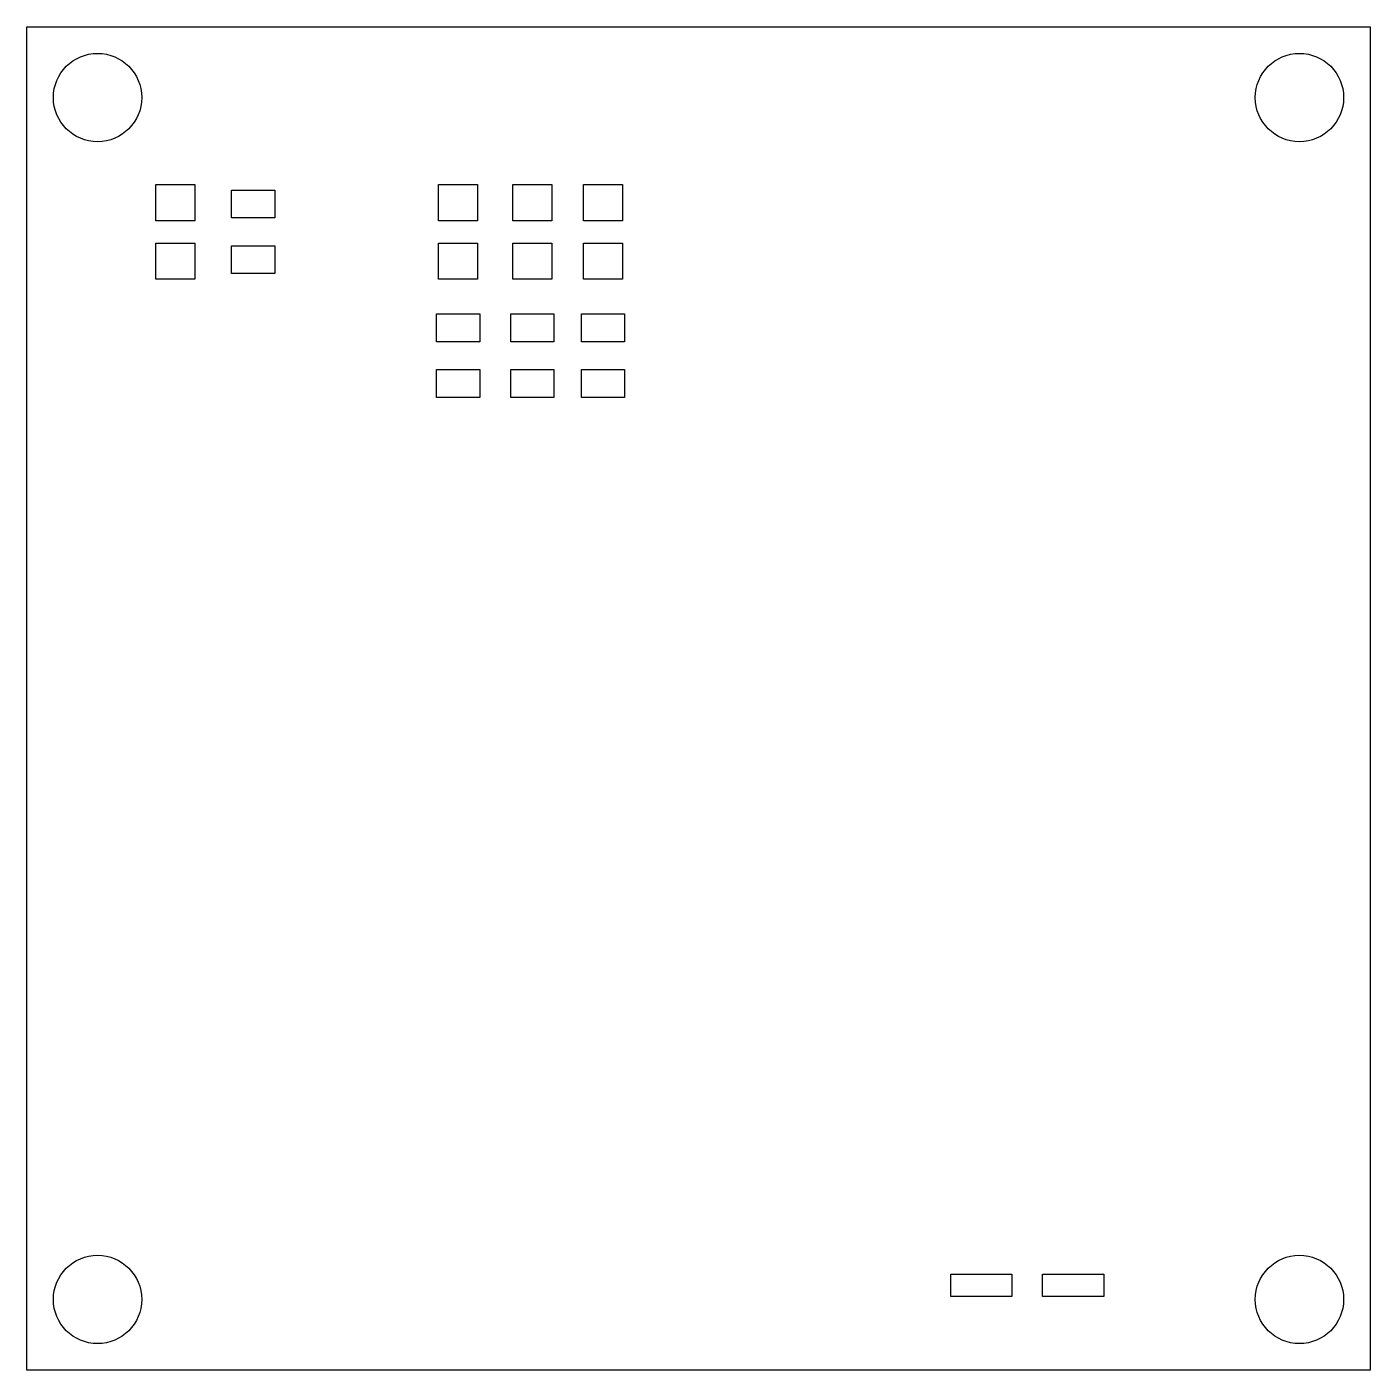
# Model space of a CAD drawing. Header units: millimetres. Extents: x 0 to 48.3, y -55.9 to -7.6.
import ezdxf

# ---------------------------------------------------------------- set-up
doc = ezdxf.new("R2010")
doc.units = ezdxf.units.MM

msp = doc.modelspace()

# ---------------------------------------------------------------- linework, layer by layer
for points in [[(0, -7.62), (48.26, -7.62), (48.26, -55.88), (0, -55.88), (0, -7.62)], [(4.634, -14.586), (4.634, -13.285), (6.034, -13.285), (6.034, -14.586)], [(7.353, -14.486), (7.353, -13.486), (8.903, -13.486), (8.903, -14.486)], [(14.794, -14.586), (14.794, -13.285), (16.194, -13.285), (16.194, -14.586)], [(17.461, -14.586), (17.461, -13.285), (18.861, -13.285), (18.861, -14.586)], [(20.001, -14.586), (20.001, -13.285), (21.401, -13.285), (21.401, -14.586)], [(4.634, -16.687), (4.634, -15.386), (6.034, -15.386), (6.034, -16.687)], [(14.794, -16.687), (14.794, -15.386), (16.194, -15.386), (16.194, -16.687)], [(17.461, -16.687), (17.461, -15.386), (18.861, -15.386), (18.861, -16.687)], [(20.001, -16.687), (20.001, -15.386), (21.401, -15.386), (21.401, -16.687)], [(7.353, -16.486), (7.353, -15.486), (8.903, -15.486), (8.903, -16.486)], [(14.719, -18.931), (14.719, -17.931), (16.269, -17.931), (16.269, -18.931)], [(17.386, -18.931), (17.386, -17.931), (18.936, -17.931), (18.936, -18.931)], [(19.926, -18.931), (19.926, -17.931), (21.476, -17.931), (21.476, -18.931)], [(14.719, -20.931), (14.719, -19.931), (16.269, -19.931), (16.269, -20.931)], [(17.386, -20.931), (17.386, -19.931), (18.936, -19.931), (18.936, -20.931)], [(19.926, -20.931), (19.926, -19.931), (21.476, -19.931), (21.476, -20.931)], [(35.39, -53.232), (33.19, -53.232), (33.19, -52.432), (35.39, -52.432)], [(38.692, -53.232), (36.492, -53.232), (36.492, -52.432), (38.692, -52.432)]]:
    msp.add_lwpolyline(points, close=True)
for centre in [(2.54, -10.16), (45.72, -10.16), (2.54, -53.34), (45.72, -53.34)]:
    msp.add_circle(centre, 1.587)

doc.saveas('drawing.dxf')
